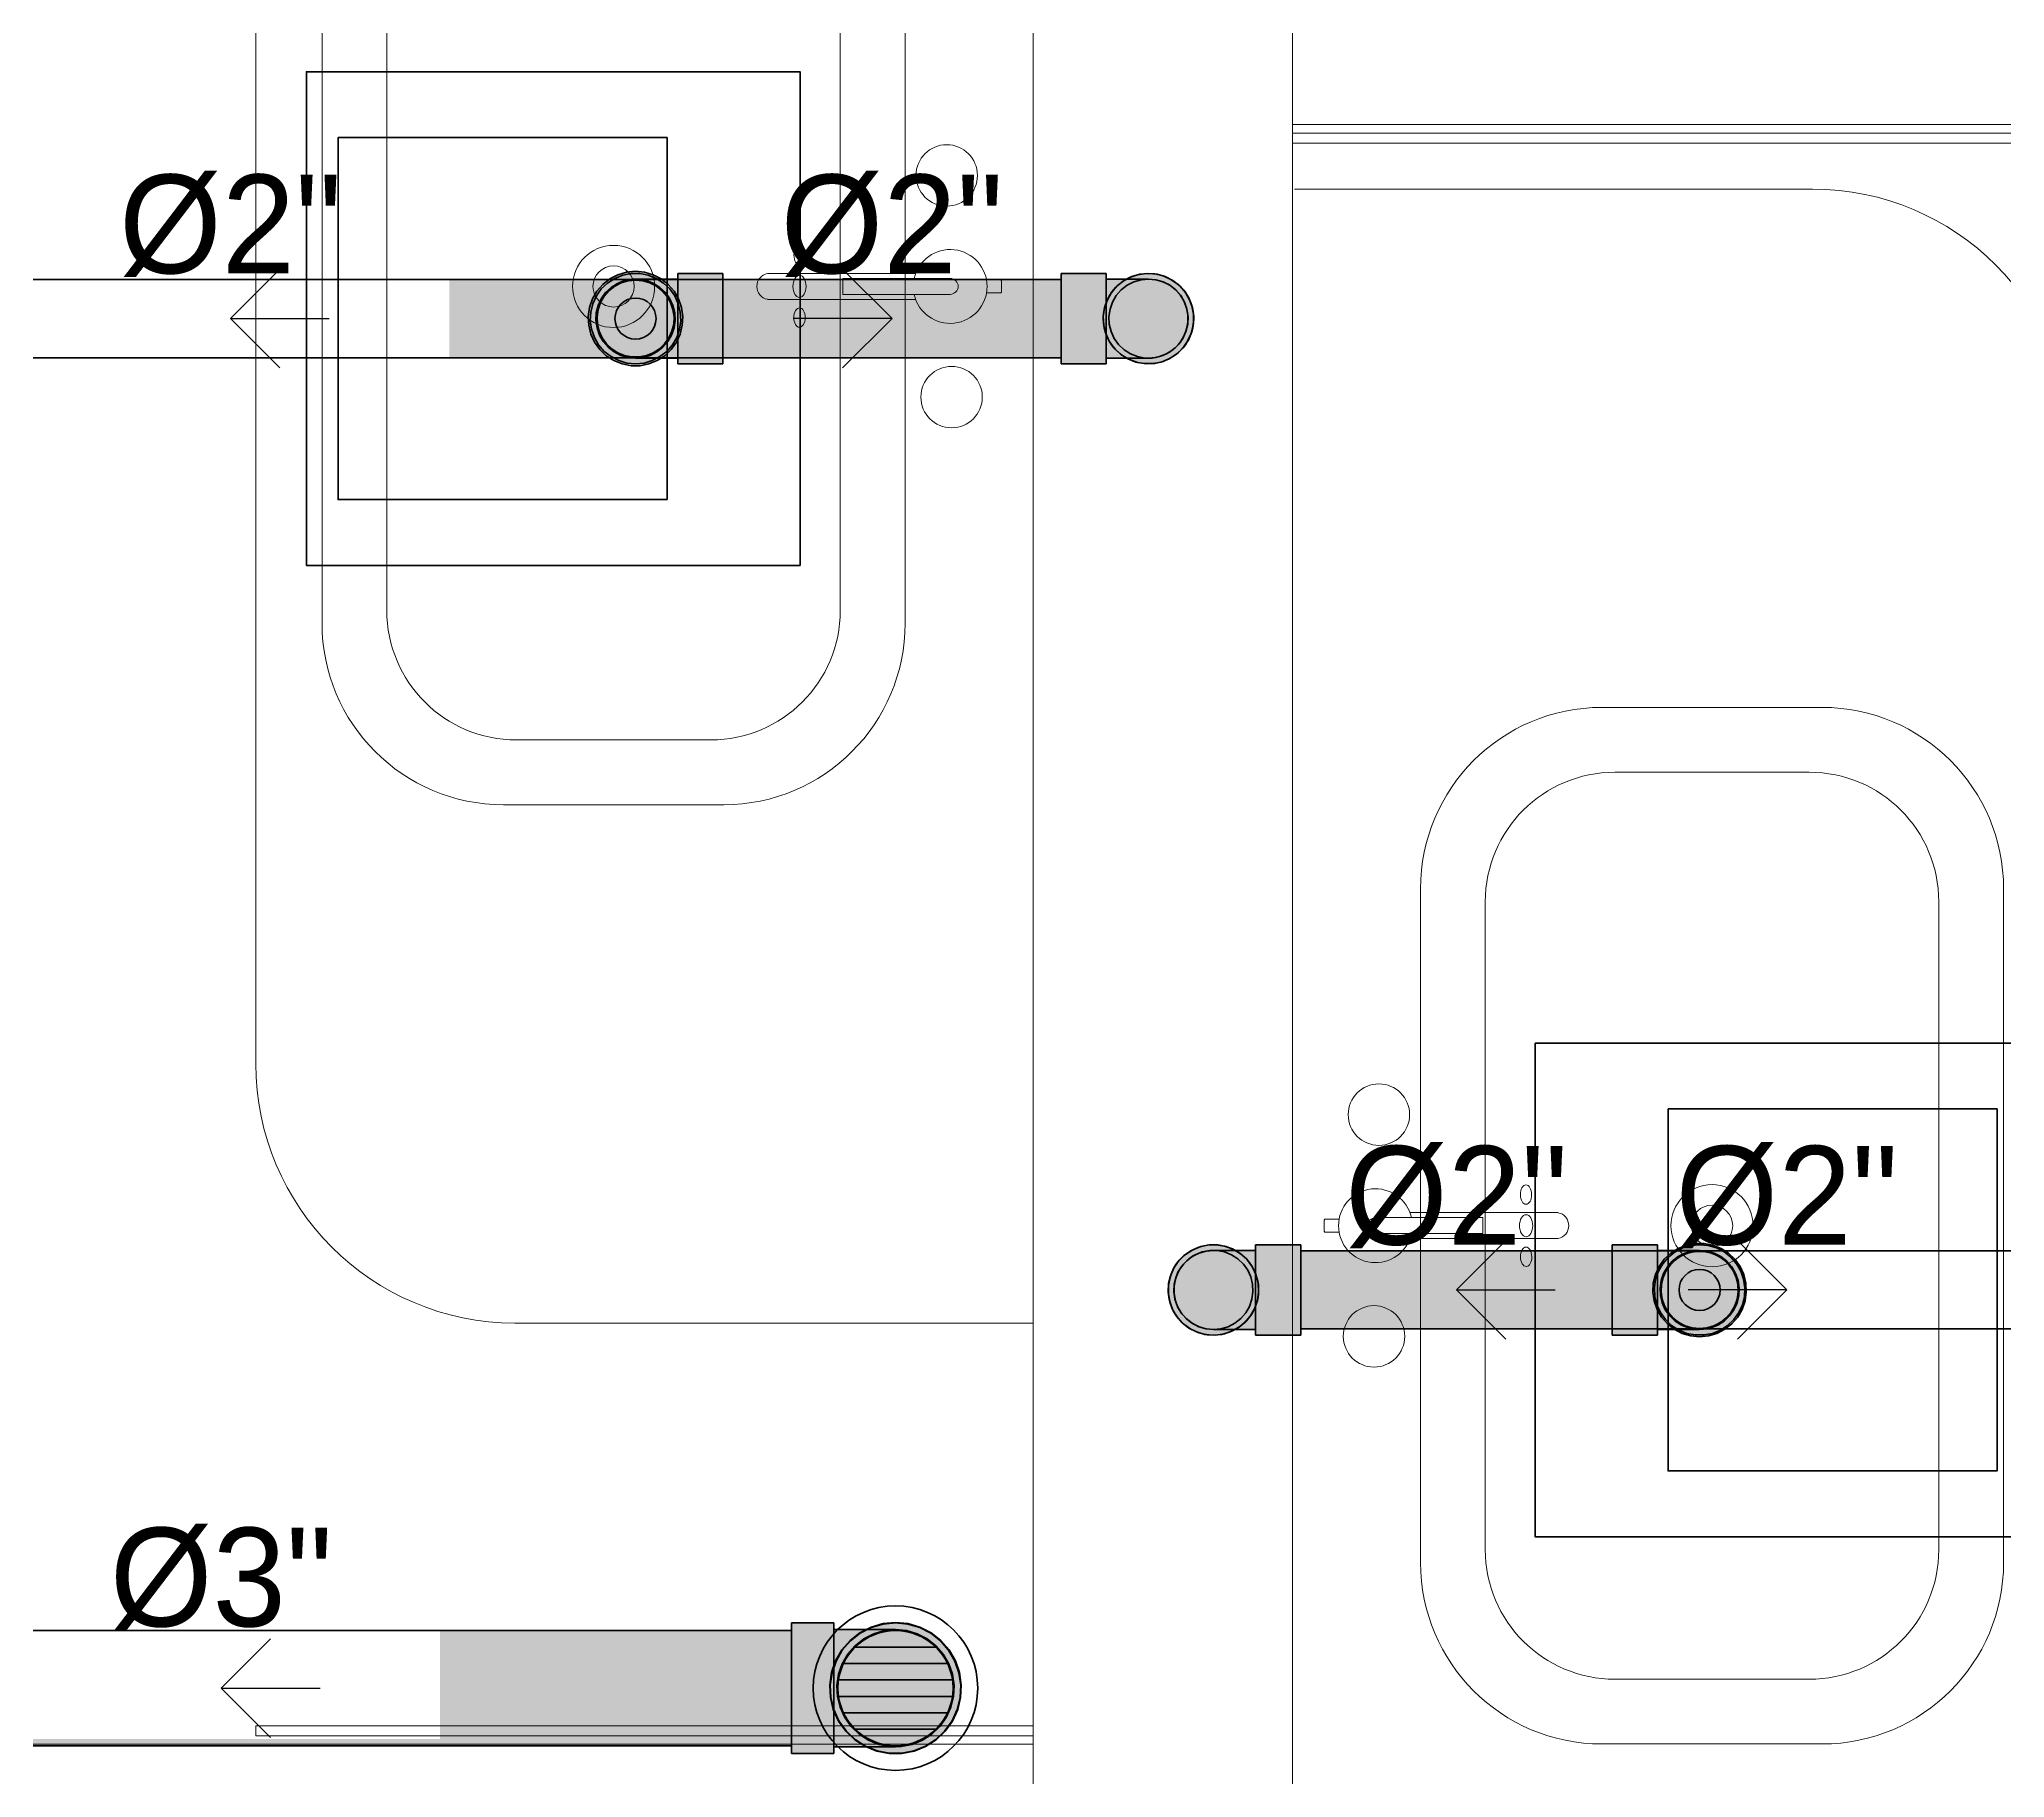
# Model space of a CAD drawing. Header units: metres. Extents: x -232 to 581, y 30 to 789.
# Drawn here: x 104.749 to 106.266, y 398.806 to 400.147 of the extents above; entities that cross this region are included whole.
import ezdxf

# ---------------------------------------------------------------- set-up
doc = ezdxf.new("R2010")
doc.units = ezdxf.units.M
for name, color, linetype, lineweight in [('A-WALL', 250, 'Continuous', 20), ('baños', 140, 'Continuous', 0), ('P-Fixt-Drn', 94, 'Continuous', 70), ('P-Fixt-Lav', 94, 'Continuous', 70)]:
    doc.layers.add(name, color=color, linetype=linetype, lineweight=lineweight)
doc.layers.add('G-Risr-Std-Nplt', color=7, linetype='Continuous', lineweight=18, plot=False)
doc.layers.add('M-SY-PIPE-STANDARD-Drenaje Sanitario', color=7, linetype='Continuous', true_color=0x726558)
doc.styles.add('DS-CAST-01', font='GOTHIC.TTF', dxfattribs={"height": 3})
doc.styles.get("Standard").update_dxf_attribs({"font": 'arial.ttf'})

# ---------------------------------------------------------------- blocks, each defined once
blk = doc.blocks.new('A$C160d384d')
at = {"layer": 'baños'}
for p, q in [((0.2143, 0.8), (0.3843, 0.8)), ((0.2243, 0.75), (0.3743, 0.75)), ((0.0743, 0.14), (0.0743, 0.66)), ((0.5243, 0.66), (0.5243, 0.14)), ((0.1243, 0.15), (0.1243, 0.65)), ((0.4743, 0.65), (0.4743, 0.15)), ((0.3743, 0.05), (0.2243, 0.05)), ((0.3843, 0), (0.2143, 0))]:
    blk.add_line(p, q, dxfattribs=at)
at = {"layer": 'baños', "linetype": 'Continuous'}
for p, q in [((0.0661, 0.4101, 0), (0.1804, 0.4101, 0)), ((0.0005, 0.405, 0), (0, 0.4043, 0)), ((0, 0.4043, 0), (0, 0.3957, 0)), ((0, 0.3957, 0), (0.0005, 0.395, 0)), ((0.0114, 0.405, 0), (0.0005, 0.405, 0)), ((0.0005, 0.395, 0), (0.0114, 0.395, 0)), ((0.0395, 0.4062, 0), (0.0395, 0.4062, 0)), ((0.0395, 0.4062, 0), (0.1223, 0.4062, 0.0004)), ((0.1223, 0.4062, 0.0004), (0.1223, 0.3939, 0.0004)), ((0.0395, 0.3939, 0), (0.0395, 0.3939, 0)), ((0.1804, 0.39, 0), (0.0661, 0.39, 0))]:
    blk.add_line(p, q, dxfattribs=at)
at = {"layer": 'baños', "linetype": 'Continuous', "extrusion": (1.31781e-06, -1, -8.43443e-26)}
for p, q in [((0.1223, 0.3939, 0.0004), (0.0395, 0.3939, 0)), ((0.0395, 0.3939, 0), (0.1223, 0.3939, 0.0004))]:
    blk.add_line(p, q, dxfattribs=at)
at = {"layer": 'baños', "linetype": 'Continuous'}
for centre, radius in [((0.0422, 0.4857), 0.0237), ((0.2993, 0.4), 0.0317), ((0.2993, 0.4), 0.0159), ((0.0384, 0.3146), 0.0237)]:
    blk.add_circle(centre, radius, dxfattribs=at)
at = {"layer": 'baños'}
for centre, radius, start, end in [((0.2143, 0.66), 0.14, 90, 180), ((0.3843, 0.66), 0.14, 0, 90), ((0.2243, 0.65), 0.1, 90, 180), ((0.3743, 0.65), 0.1, 0, 90), ((0.2143, 0.14), 0.14, 180, 270), ((0.2243, 0.15), 0.1, 180, 270), ((0.3743, 0.15), 0.1, 270, 360), ((0.3843, 0.14), 0.14, 270, 0)]:
    blk.add_arc(centre, radius, start, end, dxfattribs=at)
at = {"layer": 'baños', "linetype": 'Continuous'}
for centre, radius, start, end in [((0.0395, 0.4), 0.0285, 12.564, 347.4316), ((0.1786, 0.4001, 0), 0.0101, 359.5645, 79.3894), ((0.0398, 0.3997, 0), 0.00653, 92.8714, 177.1287), ((0.0398, 0.4004, 0), 0.00653, 182.8714, 267.1287), ((0.1786, 0.4, 0), 0.0101, 280.6108, 0.4357)]:
    blk.add_arc(centre, radius, start, end, dxfattribs=at)
at = {"layer": 'baños', "linetype": 'Continuous', "extrusion": (3.61622e-27, 8.43443e-26, -1)}
for centre, major_axis, ratio in [((0.1557, 0.424), (0.00005, -0.0075), 0.581577), ((0.1558, 0.4), (0, -0.0085), 0.599546), ((0.1558, 0.376), (0.00005, -0.0075), 0.581577)]:
    blk.add_ellipse(centre, major_axis=major_axis, ratio=ratio, dxfattribs=at)
at = {"layer": 'baños', "linetype": 'Continuous', "flags": 8}
for tag, p in [('TRADENAME', (0.1887, 0.4, 0)), ('MODELNUMBER', (0.1887, 0.4, 0)), ('MATERIAL', (0.1888, 0.4, 0)), ('PRODUCT', (0.1888, 0.4, 0))]:
    blk.add_attdef(tag, p, '', height=0.0000254, rotation=270.0001, dxfattribs=at)
at = {"layer": 'baños', "linetype": 'Continuous'}
for tag, p in [('MATERIAL', (0.299, 0.3999)), ('PRODUCT', (0.299, 0.3999)), ('TRADENAME', (0.2991, 0.3999)), ('MODELNUMBER', (0.2991, 0.3999))]:
    blk.add_attdef(tag, p, '', height=0.0000254, rotation=90.0001, dxfattribs=at)
blk = doc.blocks.new('20.03.2026 LN 09 PRIMER NIVEL ARQ')
at = {"layer": 'A-WALL', "color": 1}
for p, q in [((1.714, -42.8332), (1.714, -44.8332)), ((1.914, -42.8332), (1.914, -46.2032)), ((1.714, -44.8332), (1.714, -46.2032))]:
    blk.add_line(p, q, dxfattribs=at)
at = {"layer": 'baños', "color": 1}
for p, q in [((1.114, -43.2182, 0), (1.114, -44.4182, 0)), ((3.7135, -43.6931), (1.914, -43.6931)), ((2.3155, -43.7431), (1.9155, -43.7431)), ((1.314, -44.6182, 0), (1.714, -44.6182, 0)), ((0.484, -44.9432), (1.714, -44.9432))]:
    blk.add_line(p, q, dxfattribs=at)
for points in [[(1.914, -43.7077), (2.814, -43.7077), (2.814, -43.6999), (1.914, -43.6999)], [(1.714, -44.9291), (1.1139, -44.9291), (1.1139, -44.9368), (1.714, -44.9368)]]:
    blk.add_lwpolyline(points, close=True, dxfattribs=at)
for centre, start, end in [((2.3155, -43.9431), 0, 90), ((1.314, -44.4182, 0), 180, 270)]:
    blk.add_arc(centre, 0.2, start, end, dxfattribs=at)
at = {"color": 1}
ref = blk.add_blockref('A$C160d384d', (1.6894, -44.2182, 0), dxfattribs=dict(at, xscale=-1))
ref.add_attrib('MATERIAL', 'VITREOUS CHINA', (1.3904, -43.818, 0), dxfattribs={"layer": 'baños', "linetype": 'Continuous', "height": 0.0000254, "rotation": 269.9999})
ref.add_attrib('PRODUCT', 'BATHROOM SINK', (1.3903, -43.818, 0), dxfattribs={"layer": 'baños', "linetype": 'Continuous', "height": 0.0000254, "rotation": 269.9999})
ref.add_attrib('TRADENAME', 'VOX', (1.3903, -43.8182, 0), dxfattribs={"layer": 'baños', "linetype": 'Continuous', "height": 0.0000254, "rotation": 269.9999})
ref.add_attrib('MODELNUMBER', 'K-5373', (1.3903, -43.8182, 0), dxfattribs={"layer": 'baños', "linetype": 'Continuous', "height": 0.0000254, "rotation": 269.9999})
ref.add_attrib('MATERIAL', 'BRASS', (1.5006, -43.8182, 0), dxfattribs={"layer": 'baños', "linetype": 'Continuous', "height": 0.0000254, "rotation": 89.9999})
ref.add_attrib('PRODUCT', 'FAUCETS', (1.5006, -43.8183, 0), dxfattribs={"layer": 'baños', "linetype": 'Continuous', "height": 0.0000254, "rotation": 89.9999})
ref.add_attrib('TRADENAME', 'PURIST', (1.5007, -43.8183, 0), dxfattribs={"layer": 'baños', "linetype": 'Continuous', "height": 0.0000254, "rotation": 89.9999})
ref.add_attrib('MODELNUMBER', 'K-14404-4A', (1.5007, -43.8183, 0), dxfattribs={"layer": 'baños', "linetype": 'Continuous', "height": 0.0000254, "rotation": 89.9999})
ref = blk.add_blockref('A$C160d384d', (1.9386, -44.9431), dxfattribs=at)
ref.add_attrib('MATERIAL', 'VITREOUS CHINA', (2.2376, -44.5432), dxfattribs={"layer": 'baños', "linetype": 'Continuous', "height": 0.0000254, "rotation": 90.0001})
ref.add_attrib('PRODUCT', 'BATHROOM SINK', (2.2376, -44.5432), dxfattribs={"layer": 'baños', "linetype": 'Continuous', "height": 0.0000254, "rotation": 90.0001})
ref.add_attrib('TRADENAME', 'VOX', (2.2377, -44.5432), dxfattribs={"layer": 'baños', "linetype": 'Continuous', "height": 0.0000254, "rotation": 90.0001})
ref.add_attrib('MODELNUMBER', 'K-5373', (2.2377, -44.5432), dxfattribs={"layer": 'baños', "linetype": 'Continuous', "height": 0.0000254, "rotation": 90.0001})
ref.add_attrib('MATERIAL', 'BRASS', (2.1274, -44.543, 0), dxfattribs={"layer": 'baños', "linetype": 'Continuous', "height": 0.0000254, "rotation": 270.0001})
ref.add_attrib('PRODUCT', 'FAUCETS', (2.1273, -44.543, 0), dxfattribs={"layer": 'baños', "linetype": 'Continuous', "height": 0.0000254, "rotation": 270.0001})
ref.add_attrib('TRADENAME', 'PURIST', (2.1273, -44.543, 0), dxfattribs={"layer": 'baños', "linetype": 'Continuous', "height": 0.0000254, "rotation": 270.0001})
ref.add_attrib('MODELNUMBER', 'K-14404-4A', (2.1272, -44.543, 0), dxfattribs={"layer": 'baños', "linetype": 'Continuous', "height": 0.0000254, "rotation": 270.0001})
at = {"layer": 'baños', "color": 1, "linetype": 'Continuous'}
for tag, p in [('MODELNUMBER', (-12.0611, -62.0707)), ('MATERIAL', (-12.0611, -62.0709)), ('PRODUCT', (-12.0611, -62.0708)), ('TRADENAME', (-12.0611, -62.0708))]:
    blk.add_attdef(tag, p, '', height=0.0000254, rotation=359.9999, dxfattribs=at)
blk = doc.blocks.new('Aecb_Duct_Rnd_2Line_Open')
at = {"layer": 'G-Risr-Std-Nplt', "color": 0, "linetype": 'ByBlock', "lineweight": -2}
blk.add_circle((0, 0), 1, dxfattribs=at)
blk = doc.blocks.new('_Open90')
at = {"color": 0, "linetype": 'ByBlock', "lineweight": -2}
for p, q in [((-0.5, 0.5), (0, 0)), ((0, 0), (-1, 0)), ((0, 0), (-0.5, -0.5))]:
    blk.add_line(p, q, dxfattribs=at)
blk = doc.blocks.new('DR 20.03.26 LN09')
at = {"layer": 'M-SY-PIPE-STANDARD-Drenaje Sanitario', "linetype": 'Continuous', "lineweight": 50}
for points in [[(-14286.395, -2300.715), (-14286.395, -2299.527), (-14286.395, -2298.34), (-14304.989, -2298.34), (-14304.989, -2300.715)], [(-14300.727, -2299.188), (-14300.766, -2299.459), (-14300.753, -2299.732), (-14300.688, -2299.998), (-14300.575, -2300.246), (-14300.416, -2300.469), (-14300.218, -2300.657), (-14299.988, -2300.805), (-14299.735, -2300.907), (-14299.466, -2300.958), (-14299.193, -2300.958), (-14298.925, -2300.907), (-14298.671, -2300.805), (-14298.441, -2300.657), (-14298.243, -2300.469), (-14298.085, -2300.246), (-14297.971, -2299.998), (-14297.907, -2299.732), (-14297.894, -2299.459), (-14297.933, -2299.188), (-14298.022, -2298.93), (-14298.159, -2298.694), (-14298.338, -2298.487), (-14298.552, -2298.318), (-14298.795, -2298.193), (-14299.058, -2298.116), (-14299.33, -2298.09), (-14299.602, -2298.116), (-14299.864, -2298.193), (-14300.107, -2298.318), (-14300.322, -2298.487), (-14300.501, -2298.694), (-14300.637, -2298.93)], [(-14298.654, -2300.719), (-14298.664, -2300.731), (-14298.048, -2300.731), (-14298.048, -2300.902), (-14296.673, -2300.902), (-14296.673, -2298.152), (-14298.048, -2298.152), (-14298.048, -2298.324), (-14298.664, -2298.324), (-14298.656, -2298.333), (-14298.7, -2298.305), (-14298.942, -2298.208), (-14299.199, -2298.159), (-14299.46, -2298.159), (-14299.717, -2298.208), (-14299.96, -2298.305), (-14300.18, -2298.447), (-14300.369, -2298.627), (-14300.52, -2298.84), (-14300.629, -2299.078), (-14300.691, -2299.332), (-14300.703, -2299.593), (-14300.666, -2299.852), (-14300.58, -2300.099), (-14300.45, -2300.325), (-14300.278, -2300.523), (-14300.073, -2300.684), (-14299.841, -2300.804), (-14299.59, -2300.878), (-14299.33, -2300.902), (-14299.069, -2300.878), (-14298.819, -2300.804)], [(-14300.505, -2299.358), (-14300.516, -2299.584), (-14300.484, -2299.807), (-14300.41, -2300.021), (-14300.297, -2300.216), (-14300.149, -2300.387), (-14299.972, -2300.526), (-14299.771, -2300.63), (-14299.554, -2300.693), (-14299.33, -2300.715), (-14299.105, -2300.693), (-14298.888, -2300.63), (-14298.688, -2300.526), (-14298.51, -2300.387), (-14298.362, -2300.216), (-14298.249, -2300.021), (-14298.176, -2299.807), (-14298.143, -2299.584), (-14298.154, -2299.358), (-14298.207, -2299.139), (-14298.301, -2298.934), (-14298.432, -2298.75), (-14298.596, -2298.594), (-14298.785, -2298.472), (-14298.995, -2298.388), (-14299.217, -2298.345), (-14299.443, -2298.345), (-14299.664, -2298.388), (-14299.874, -2298.472), (-14300.064, -2298.594), (-14300.227, -2298.75), (-14300.358, -2298.934), (-14300.452, -2299.139)], [(-14296.673, -2299.527), (-14296.673, -2300.715), (-14286.395, -2300.715), (-14286.395, -2299.527), (-14286.395, -2298.34), (-14296.673, -2298.34)], [(-14286.395, -2298.152), (-14286.395, -2300.902), (-14285.02, -2300.902), (-14285.02, -2300.731), (-14284.404, -2300.731), (-14284.412, -2300.722), (-14284.368, -2300.75), (-14284.126, -2300.847), (-14283.869, -2300.896), (-14283.608, -2300.896), (-14283.351, -2300.847), (-14283.108, -2300.75), (-14282.888, -2300.608), (-14282.699, -2300.428), (-14282.548, -2300.215), (-14282.439, -2299.977), (-14282.377, -2299.723), (-14282.365, -2299.462), (-14282.402, -2299.203), (-14282.488, -2298.956), (-14282.618, -2298.73), (-14282.789, -2298.532), (-14282.995, -2298.371), (-14283.227, -2298.251), (-14283.478, -2298.177), (-14283.738, -2298.152), (-14283.999, -2298.177), (-14284.249, -2298.251), (-14284.414, -2298.336), (-14284.404, -2298.324), (-14285.02, -2298.324), (-14285.02, -2298.152)], [(-14286.395, -2298.152), (-14286.395, -2300.902), (-14285.02, -2300.902), (-14285.02, -2300.731), (-14284.404, -2300.731), (-14284.166, -2300.834), (-14283.914, -2300.891), (-14283.655, -2300.9), (-14283.399, -2300.86), (-14283.155, -2300.772), (-14282.931, -2300.641), (-14282.737, -2300.47), (-14282.578, -2300.265), (-14282.46, -2300.034), (-14282.388, -2299.785), (-14282.363, -2299.527), (-14282.388, -2299.269), (-14282.46, -2299.021), (-14282.578, -2298.79), (-14282.737, -2298.585), (-14282.931, -2298.414), (-14283.155, -2298.282), (-14283.399, -2298.195), (-14283.655, -2298.155), (-14283.914, -2298.164), (-14284.166, -2298.221), (-14284.404, -2298.324), (-14285.02, -2298.324), (-14285.02, -2298.152)], [(-14284.892, -2299.247), (-14284.924, -2299.471), (-14284.914, -2299.696), (-14284.86, -2299.916), (-14284.767, -2300.121), (-14284.636, -2300.305), (-14284.472, -2300.461), (-14284.282, -2300.583), (-14284.073, -2300.667), (-14283.851, -2300.709), (-14283.625, -2300.709), (-14283.404, -2300.667), (-14283.194, -2300.583), (-14283.004, -2300.461), (-14282.841, -2300.305), (-14282.71, -2300.121), (-14282.616, -2299.916), (-14282.563, -2299.696), (-14282.552, -2299.471), (-14282.584, -2299.247), (-14282.658, -2299.034), (-14282.771, -2298.839), (-14282.919, -2298.668), (-14283.096, -2298.528), (-14283.297, -2298.425), (-14283.514, -2298.361), (-14283.738, -2298.34), (-14283.963, -2298.361), (-14284.18, -2298.425), (-14284.38, -2298.528), (-14284.558, -2298.668), (-14284.706, -2298.839), (-14284.818, -2299.034)], [(-14283.115, -2328.792), (-14283.14, -2329.05), (-14283.115, -2329.308), (-14283.043, -2329.557), (-14282.925, -2329.787), (-14282.766, -2329.992), (-14282.572, -2330.163), (-14282.348, -2330.295), (-14282.104, -2330.382), (-14281.848, -2330.422), (-14281.589, -2330.414), (-14281.337, -2330.356), (-14281.099, -2330.253), (-14280.483, -2330.253), (-14280.483, -2330.425), (-14279.108, -2330.425), (-14279.108, -2327.675), (-14280.483, -2327.675), (-14280.483, -2327.847), (-14281.099, -2327.847), (-14281.337, -2327.743), (-14281.589, -2327.686), (-14281.848, -2327.677), (-14282.104, -2327.717), (-14282.348, -2327.805), (-14282.572, -2327.936), (-14282.766, -2328.108), (-14282.925, -2328.312), (-14283.043, -2328.543)], [(-14281.089, -2330.241), (-14281.099, -2330.253), (-14280.483, -2330.253), (-14280.483, -2330.425), (-14279.108, -2330.425), (-14279.108, -2327.675), (-14280.483, -2327.675), (-14280.483, -2327.847), (-14281.099, -2327.847), (-14281.091, -2327.855), (-14281.135, -2327.828), (-14281.377, -2327.73), (-14281.634, -2327.681), (-14281.895, -2327.681), (-14282.152, -2327.73), (-14282.395, -2327.828), (-14282.615, -2327.969), (-14282.804, -2328.149), (-14282.956, -2328.362), (-14283.064, -2328.6), (-14283.126, -2328.854), (-14283.138, -2329.115), (-14283.101, -2329.374), (-14283.016, -2329.621), (-14282.885, -2329.847), (-14282.714, -2330.045), (-14282.508, -2330.207), (-14282.276, -2330.326), (-14282.025, -2330.4), (-14281.765, -2330.425), (-14281.505, -2330.4), (-14281.254, -2330.326)], [(-14282.94, -2328.881), (-14282.951, -2329.106), (-14282.919, -2329.33), (-14282.845, -2329.543), (-14282.732, -2329.739), (-14282.584, -2329.909), (-14282.407, -2330.049), (-14282.206, -2330.152), (-14281.99, -2330.216), (-14281.765, -2330.237), (-14281.54, -2330.216), (-14281.323, -2330.152), (-14281.123, -2330.049), (-14280.945, -2329.909), (-14280.797, -2329.739), (-14280.685, -2329.543), (-14280.611, -2329.33), (-14280.579, -2329.106), (-14280.589, -2328.881), (-14280.643, -2328.661), (-14280.736, -2328.456), (-14280.867, -2328.272), (-14281.031, -2328.116), (-14281.221, -2327.994), (-14281.43, -2327.91), (-14281.652, -2327.868), (-14281.878, -2327.868), (-14282.099, -2327.91), (-14282.309, -2327.994), (-14282.499, -2328.116), (-14282.662, -2328.272), (-14282.793, -2328.456), (-14282.887, -2328.661)], [(-14279.108, -2329.05), (-14279.108, -2330.237), (-14269.644, -2330.237), (-14269.644, -2329.05), (-14269.644, -2327.862), (-14279.108, -2327.862)], [(-14279.108, -2329.05), (-14279.108, -2330.237), (-14270.985, -2330.237), (-14270.985, -2327.862), (-14279.108, -2327.862)], [(-14269.644, -2327.675), (-14269.644, -2330.425), (-14268.269, -2330.425), (-14268.269, -2330.253), (-14267.654, -2330.253), (-14267.661, -2330.244), (-14267.618, -2330.272), (-14267.375, -2330.369), (-14267.119, -2330.419), (-14266.857, -2330.419), (-14266.601, -2330.369), (-14266.358, -2330.272), (-14266.138, -2330.131), (-14265.949, -2329.95), (-14265.797, -2329.737), (-14265.689, -2329.5), (-14265.627, -2329.245), (-14265.615, -2328.984), (-14265.652, -2328.726), (-14265.737, -2328.479), (-14265.868, -2328.252), (-14266.039, -2328.055), (-14266.245, -2327.893), (-14266.477, -2327.773), (-14266.728, -2327.7), (-14266.988, -2327.675), (-14267.248, -2327.7), (-14267.499, -2327.773), (-14267.664, -2327.858), (-14267.654, -2327.847), (-14268.269, -2327.847), (-14268.269, -2327.675)], [(-14268.395, -2328.847), (-14268.408, -2329.117), (-14268.37, -2329.385), (-14268.281, -2329.64), (-14268.146, -2329.875), (-14267.969, -2330.079), (-14267.757, -2330.246), (-14267.516, -2330.37), (-14267.257, -2330.446), (-14266.988, -2330.472), (-14266.719, -2330.446), (-14266.46, -2330.37), (-14266.219, -2330.246), (-14266.007, -2330.079), (-14265.83, -2329.875), (-14265.695, -2329.64), (-14265.606, -2329.385), (-14265.568, -2329.117), (-14265.581, -2328.847), (-14265.644, -2328.585), (-14265.757, -2328.339), (-14265.913, -2328.119), (-14266.109, -2327.932), (-14266.336, -2327.786), (-14266.587, -2327.685), (-14266.853, -2327.634), (-14267.123, -2327.634), (-14267.389, -2327.685), (-14267.64, -2327.786), (-14267.867, -2327.932), (-14268.063, -2328.119), (-14268.219, -2328.339), (-14268.332, -2328.585)], [(-14268.142, -2328.77), (-14268.174, -2328.993), (-14268.163, -2329.219), (-14268.11, -2329.438), (-14268.016, -2329.644), (-14267.885, -2329.827), (-14267.722, -2329.983), (-14267.532, -2330.105), (-14267.323, -2330.189), (-14267.101, -2330.232), (-14266.875, -2330.232), (-14266.653, -2330.189), (-14266.444, -2330.105), (-14266.254, -2329.983), (-14266.091, -2329.827), (-14265.96, -2329.644), (-14265.866, -2329.438), (-14265.813, -2329.219), (-14265.802, -2328.993), (-14265.834, -2328.77), (-14265.908, -2328.556), (-14266.021, -2328.361), (-14266.169, -2328.19), (-14266.346, -2328.051), (-14266.547, -2327.947), (-14266.763, -2327.884), (-14266.988, -2327.862), (-14267.213, -2327.884), (-14267.429, -2327.947), (-14267.63, -2328.051), (-14267.807, -2328.19), (-14267.955, -2328.361), (-14268.068, -2328.556)], [(-14294.584, -2339.169), (-14294.584, -2343.137), (-14293.303, -2343.137), (-14293.303, -2342.934), (-14292.303, -2342.934), (-14292.307, -2342.929), (-14291.987, -2343.057), (-14291.617, -2343.128), (-14291.239, -2343.128), (-14290.869, -2343.057), (-14290.519, -2342.917), (-14290.201, -2342.713), (-14289.928, -2342.452), (-14289.709, -2342.145), (-14289.553, -2341.802), (-14289.464, -2341.435), (-14289.446, -2341.059), (-14289.499, -2340.685), (-14289.623, -2340.329), (-14289.812, -2340.002), (-14290.059, -2339.717), (-14290.355, -2339.484), (-14290.69, -2339.311), (-14291.052, -2339.204), (-14291.428, -2339.169), (-14291.804, -2339.204), (-14292.165, -2339.311), (-14292.318, -2339.39), (-14292.303, -2339.372), (-14293.303, -2339.372), (-14293.303, -2339.169)], [(-14293.372, -2340.681), (-14293.426, -2341.058), (-14293.408, -2341.438), (-14293.318, -2341.807), (-14293.16, -2342.153), (-14292.939, -2342.463), (-14292.664, -2342.725), (-14292.344, -2342.931), (-14291.991, -2343.072), (-14291.618, -2343.144), (-14291.238, -2343.144), (-14290.864, -2343.072), (-14290.512, -2342.931), (-14290.192, -2342.725), (-14289.916, -2342.463), (-14289.696, -2342.153), (-14289.538, -2341.807), (-14289.448, -2341.438), (-14289.43, -2341.058), (-14289.484, -2340.681), (-14289.609, -2340.322), (-14289.799, -2339.993), (-14290.048, -2339.705), (-14290.347, -2339.47), (-14290.685, -2339.296), (-14291.049, -2339.189), (-14291.428, -2339.153), (-14291.806, -2339.189), (-14292.171, -2339.296), (-14292.509, -2339.47), (-14292.808, -2339.705), (-14293.057, -2339.993), (-14293.247, -2340.322)], [(-14328.609, -2342.871), (-14328.609, -2342.903), (-14294.584, -2342.903), (-14294.584, -2341.153), (-14294.584, -2339.403), (-14305.268, -2339.403), (-14305.268, -2342.702), (-14318.57, -2342.702), (-14318.57, -2339.403), (-14328.604, -2339.403), (-14328.604, -2339.406), (-14328.604, -2339.457), (-14328.604, -2339.571), (-14328.605, -2339.744), (-14328.605, -2339.969), (-14328.605, -2340.238), (-14328.606, -2340.541), (-14328.606, -2340.866), (-14328.607, -2341.202), (-14328.607, -2341.537), (-14328.608, -2341.857), (-14328.608, -2342.151), (-14328.608, -2342.408), (-14328.609, -2342.618), (-14328.609, -2342.774)], [(-14293.16, -2340.904), (-14293.176, -2341.236), (-14293.129, -2341.566), (-14293.02, -2341.88), (-14292.853, -2342.168), (-14292.636, -2342.419), (-14292.374, -2342.625), (-14292.078, -2342.778), (-14291.759, -2342.871), (-14291.428, -2342.903), (-14291.097, -2342.871), (-14290.778, -2342.778), (-14290.482, -2342.625), (-14290.22, -2342.419), (-14290.002, -2342.168), (-14289.836, -2341.88), (-14289.727, -2341.566), (-14289.68, -2341.236), (-14289.696, -2340.904), (-14289.774, -2340.581), (-14289.912, -2340.278), (-14290.105, -2340.007), (-14290.346, -2339.777), (-14290.626, -2339.597), (-14290.935, -2339.474), (-14291.262, -2339.411), (-14291.594, -2339.411), (-14291.921, -2339.474), (-14292.23, -2339.597), (-14292.51, -2339.777), (-14292.751, -2340.007), (-14292.944, -2340.278), (-14293.082, -2340.581)]]:
    blk.add_hatch(color=251, dxfattribs=at).paths.add_polyline_path(points, flags=0)
at = {"layer": 'M-SY-PIPE-STANDARD-Drenaje Sanitario', "color": 251, "linetype": 'Continuous', "lineweight": 50}
for points in [[(-14286.395, -2298.34), (-14336.884, -2298.34)], [(-14299.33, -2298.09), (-14299.058, -2298.116), (-14298.795, -2298.193), (-14298.552, -2298.318), (-14298.338, -2298.487), (-14298.159, -2298.694), (-14298.022, -2298.93), (-14297.933, -2299.188), (-14297.894, -2299.459), (-14297.907, -2299.732), (-14297.971, -2299.998), (-14298.085, -2300.246), (-14298.243, -2300.469), (-14298.441, -2300.657), (-14298.671, -2300.805), (-14298.925, -2300.907), (-14299.193, -2300.958), (-14299.466, -2300.958), (-14299.735, -2300.907), (-14299.988, -2300.805), (-14300.218, -2300.657), (-14300.416, -2300.469), (-14300.575, -2300.246), (-14300.688, -2299.998), (-14300.753, -2299.732), (-14300.766, -2299.459), (-14300.727, -2299.188), (-14300.637, -2298.93), (-14300.501, -2298.694), (-14300.322, -2298.487), (-14300.107, -2298.318), (-14299.864, -2298.193), (-14299.602, -2298.116), (-14299.33, -2298.09)], [(-14299.33, -2298.09), (-14299.602, -2298.116), (-14299.864, -2298.193), (-14300.107, -2298.318), (-14300.322, -2298.487), (-14300.501, -2298.694), (-14300.637, -2298.93), (-14300.727, -2299.188), (-14300.766, -2299.459), (-14300.753, -2299.732), (-14300.688, -2299.998), (-14300.575, -2300.246), (-14300.416, -2300.469), (-14300.218, -2300.657), (-14299.988, -2300.805), (-14299.735, -2300.907), (-14299.466, -2300.958), (-14299.193, -2300.958), (-14298.925, -2300.907), (-14298.671, -2300.805), (-14298.441, -2300.657), (-14298.243, -2300.469), (-14298.085, -2300.246), (-14297.971, -2299.998), (-14297.907, -2299.732), (-14297.894, -2299.459), (-14297.933, -2299.188), (-14298.022, -2298.93), (-14298.159, -2298.694), (-14298.338, -2298.487), (-14298.552, -2298.318), (-14298.795, -2298.193), (-14299.058, -2298.116), (-14299.33, -2298.09)], [(-14299.33, -2300.902), (-14299.069, -2300.878), (-14298.819, -2300.804), (-14298.586, -2300.684), (-14298.381, -2300.523), (-14298.21, -2300.325), (-14298.079, -2300.099), (-14297.993, -2299.852), (-14297.956, -2299.593), (-14297.969, -2299.332), (-14298.03, -2299.078), (-14298.139, -2298.84), (-14298.29, -2298.627), (-14298.48, -2298.447), (-14298.7, -2298.305), (-14298.942, -2298.208), (-14299.199, -2298.159), (-14299.46, -2298.159), (-14299.717, -2298.208), (-14299.96, -2298.305), (-14300.18, -2298.447), (-14300.369, -2298.627), (-14300.52, -2298.84), (-14300.629, -2299.078), (-14300.691, -2299.332), (-14300.703, -2299.593), (-14300.666, -2299.852), (-14300.58, -2300.099), (-14300.45, -2300.325), (-14300.278, -2300.523), (-14300.073, -2300.684), (-14299.841, -2300.804), (-14299.59, -2300.878), (-14299.33, -2300.902)], [(-14299.33, -2300.731), (-14299.102, -2300.709), (-14298.882, -2300.644), (-14298.679, -2300.54), (-14298.499, -2300.398), (-14298.35, -2300.225), (-14298.235, -2300.027), (-14298.16, -2299.811), (-14298.128, -2299.585), (-14298.139, -2299.356), (-14298.193, -2299.134), (-14298.288, -2298.926), (-14298.42, -2298.739), (-14298.586, -2298.582), (-14298.778, -2298.458), (-14298.991, -2298.373), (-14299.215, -2298.33), (-14299.444, -2298.33), (-14299.669, -2298.373), (-14299.881, -2298.458), (-14300.073, -2298.582), (-14300.239, -2298.739), (-14300.372, -2298.926), (-14300.467, -2299.134), (-14300.521, -2299.356), (-14300.531, -2299.585), (-14300.499, -2299.811), (-14300.424, -2300.027), (-14300.31, -2300.225), (-14300.16, -2300.398), (-14299.98, -2300.54), (-14299.777, -2300.644), (-14299.557, -2300.709), (-14299.33, -2300.731)], [(-14299.33, -2298.355), (-14299.551, -2298.377), (-14299.765, -2298.439), (-14299.963, -2298.542), (-14300.138, -2298.679), (-14300.284, -2298.848), (-14300.396, -2299.041), (-14300.469, -2299.251), (-14300.5, -2299.472), (-14300.49, -2299.694), (-14300.437, -2299.911), (-14300.345, -2300.113), (-14300.215, -2300.295), (-14300.054, -2300.449), (-14299.867, -2300.569), (-14299.66, -2300.652), (-14299.441, -2300.694), (-14299.218, -2300.694), (-14298.999, -2300.652), (-14298.793, -2300.569), (-14298.605, -2300.449), (-14298.444, -2300.295), (-14298.315, -2300.113), (-14298.222, -2299.911), (-14298.17, -2299.694), (-14298.159, -2299.472), (-14298.191, -2299.251), (-14298.264, -2299.041), (-14298.375, -2298.848), (-14298.521, -2298.679), (-14298.696, -2298.542), (-14298.894, -2298.439), (-14299.108, -2298.377), (-14299.33, -2298.355)], [(-14299.33, -2298.355), (-14299.551, -2298.377), (-14299.765, -2298.439), (-14299.963, -2298.542), (-14300.138, -2298.679), (-14300.284, -2298.848), (-14300.396, -2299.041), (-14300.469, -2299.251), (-14300.5, -2299.472), (-14300.49, -2299.694), (-14300.437, -2299.911), (-14300.345, -2300.113), (-14300.215, -2300.295), (-14300.054, -2300.449), (-14299.867, -2300.569), (-14299.66, -2300.652), (-14299.441, -2300.694), (-14299.218, -2300.694), (-14298.999, -2300.652), (-14298.793, -2300.569), (-14298.605, -2300.449), (-14298.444, -2300.295), (-14298.315, -2300.113), (-14298.222, -2299.911), (-14298.17, -2299.694), (-14298.159, -2299.472), (-14298.191, -2299.251), (-14298.264, -2299.041), (-14298.375, -2298.848), (-14298.521, -2298.679), (-14298.696, -2298.542), (-14298.894, -2298.439), (-14299.108, -2298.377), (-14299.33, -2298.355)], [(-14298.048, -2298.324), (-14299.33, -2298.324)], [(-14298.048, -2298.152), (-14298.048, -2299.028)], [(-14298.048, -2298.152), (-14296.673, -2298.152)], [(-14298.048, -2300.731), (-14298.048, -2298.324)], [(-14296.673, -2300.902), (-14296.673, -2298.152)], [(-14286.395, -2298.34), (-14296.673, -2298.34)], [(-14296.673, -2298.34), (-14296.673, -2300.715)], [(-14286.395, -2298.152), (-14286.395, -2300.902)], [(-14285.02, -2298.152), (-14286.395, -2298.152)], [(-14286.395, -2298.152), (-14286.395, -2300.902)], [(-14286.395, -2298.152), (-14285.02, -2298.152)], [(-14286.395, -2300.715), (-14286.395, -2298.34)], [(-14286.395, -2300.715), (-14286.395, -2298.34)], [(-14283.738, -2298.152), (-14283.999, -2298.177), (-14284.249, -2298.251), (-14284.482, -2298.371), (-14284.687, -2298.532), (-14284.858, -2298.73), (-14284.989, -2298.956), (-14285.075, -2299.203), (-14285.112, -2299.462), (-14285.099, -2299.723), (-14285.038, -2299.977), (-14284.929, -2300.215), (-14284.777, -2300.428), (-14284.588, -2300.608), (-14284.368, -2300.75), (-14284.126, -2300.847), (-14283.869, -2300.896), (-14283.608, -2300.896), (-14283.351, -2300.847), (-14283.108, -2300.75), (-14282.888, -2300.608), (-14282.699, -2300.428), (-14282.548, -2300.215), (-14282.439, -2299.977), (-14282.377, -2299.723), (-14282.365, -2299.462), (-14282.402, -2299.203), (-14282.488, -2298.956), (-14282.618, -2298.73), (-14282.789, -2298.532), (-14282.995, -2298.371), (-14283.227, -2298.251), (-14283.478, -2298.177), (-14283.738, -2298.152)], [(-14285.02, -2299.028), (-14285.02, -2298.152)], [(-14285.02, -2300.902), (-14285.02, -2298.152)], [(-14285.02, -2300.026), (-14284.902, -2300.26), (-14284.741, -2300.468), (-14284.544, -2300.641), (-14284.318, -2300.774), (-14284.071, -2300.862), (-14283.811, -2300.9), (-14283.549, -2300.889), (-14283.294, -2300.829), (-14283.055, -2300.721), (-14282.841, -2300.569), (-14282.659, -2300.38), (-14282.517, -2300.159), (-14282.419, -2299.916), (-14282.37, -2299.659), (-14282.37, -2299.396), (-14282.419, -2299.139), (-14282.517, -2298.895), (-14282.659, -2298.675), (-14282.841, -2298.486), (-14283.055, -2298.334), (-14283.294, -2298.226), (-14283.549, -2298.165), (-14283.811, -2298.154), (-14284.071, -2298.193), (-14284.318, -2298.281), (-14284.544, -2298.413), (-14284.741, -2298.587), (-14284.902, -2298.794), (-14285.02, -2299.028)], [(-14285.02, -2298.324), (-14285.02, -2300.731)], [(-14283.738, -2298.324), (-14285.02, -2298.324)], [(-14285.02, -2298.324), (-14285.02, -2300.731)], [(-14283.738, -2298.324), (-14285.02, -2298.324)], [(-14283.738, -2298.324), (-14283.966, -2298.346), (-14284.185, -2298.41), (-14284.389, -2298.515), (-14284.569, -2298.657), (-14284.718, -2298.829), (-14284.833, -2299.028), (-14284.908, -2299.244), (-14284.94, -2299.47), (-14284.929, -2299.699), (-14284.875, -2299.921), (-14284.78, -2300.129), (-14284.648, -2300.315), (-14284.482, -2300.473), (-14284.29, -2300.597), (-14284.077, -2300.682), (-14283.853, -2300.725), (-14283.624, -2300.725), (-14283.399, -2300.682), (-14283.187, -2300.597), (-14282.995, -2300.473), (-14282.829, -2300.315), (-14282.696, -2300.129), (-14282.601, -2299.921), (-14282.547, -2299.699), (-14282.536, -2299.47), (-14282.569, -2299.244), (-14282.644, -2299.028), (-14282.758, -2298.829), (-14282.908, -2298.657), (-14283.088, -2298.515), (-14283.291, -2298.41), (-14283.511, -2298.346), (-14283.738, -2298.324)], [(-14283.738, -2298.324), (-14283.517, -2298.345), (-14283.304, -2298.405), (-14283.105, -2298.504), (-14282.928, -2298.638), (-14282.778, -2298.802), (-14282.661, -2298.991), (-14282.581, -2299.198), (-14282.54, -2299.416), (-14282.54, -2299.638), (-14282.581, -2299.857), (-14282.661, -2300.064), (-14282.778, -2300.252), (-14282.928, -2300.417), (-14283.105, -2300.55), (-14283.304, -2300.649), (-14283.517, -2300.71), (-14283.738, -2300.731)], [(-14298.048, -2300.026), (-14298.048, -2300.902)], [(-14285.02, -2300.902), (-14285.02, -2300.026)], [(-14336.884, -2300.715), (-14286.395, -2300.715)], [(-14299.33, -2300.731), (-14298.048, -2300.731)], [(-14298.048, -2300.902), (-14296.673, -2300.902)], [(-14296.673, -2300.715), (-14286.395, -2300.715)], [(-14285.02, -2300.902), (-14286.395, -2300.902)], [(-14286.395, -2300.902), (-14285.02, -2300.902)], [(-14285.02, -2300.731), (-14283.738, -2300.731)], [(-14285.02, -2300.731), (-14283.738, -2300.731)], [(-14281.765, -2330.425), (-14281.505, -2330.4), (-14281.254, -2330.326), (-14281.021, -2330.207), (-14280.816, -2330.045), (-14280.645, -2329.847), (-14280.514, -2329.621), (-14280.429, -2329.374), (-14280.391, -2329.115), (-14280.404, -2328.854), (-14280.465, -2328.6), (-14280.574, -2328.362), (-14280.726, -2328.149), (-14280.915, -2327.969), (-14281.135, -2327.828), (-14281.377, -2327.73), (-14281.634, -2327.681), (-14281.895, -2327.681), (-14282.152, -2327.73), (-14282.395, -2327.828), (-14282.615, -2327.969), (-14282.804, -2328.149), (-14282.956, -2328.362), (-14283.064, -2328.6), (-14283.126, -2328.854), (-14283.138, -2329.115), (-14283.101, -2329.374), (-14283.016, -2329.621), (-14282.885, -2329.847), (-14282.714, -2330.045), (-14282.508, -2330.207), (-14282.276, -2330.326), (-14282.025, -2330.4), (-14281.765, -2330.425)], [(-14280.483, -2328.551), (-14280.602, -2328.317), (-14280.762, -2328.109), (-14280.959, -2327.936), (-14281.185, -2327.803), (-14281.432, -2327.716), (-14281.692, -2327.677), (-14281.954, -2327.688), (-14282.209, -2327.749), (-14282.448, -2327.857), (-14282.662, -2328.008), (-14282.844, -2328.197), (-14282.986, -2328.418), (-14283.084, -2328.661), (-14283.133, -2328.919), (-14283.133, -2329.181), (-14283.084, -2329.438), (-14282.986, -2329.682), (-14282.844, -2329.902), (-14282.662, -2330.092), (-14282.448, -2330.243), (-14282.209, -2330.351), (-14281.954, -2330.412), (-14281.692, -2330.423), (-14281.432, -2330.384), (-14281.185, -2330.297), (-14280.959, -2330.164), (-14280.762, -2329.99), (-14280.602, -2329.783), (-14280.483, -2329.549)], [(-14281.765, -2330.253), (-14281.537, -2330.231), (-14281.318, -2330.167), (-14281.114, -2330.062), (-14280.934, -2329.921), (-14280.785, -2329.748), (-14280.67, -2329.55), (-14280.596, -2329.333), (-14280.563, -2329.107), (-14280.574, -2328.879), (-14280.628, -2328.656), (-14280.723, -2328.448), (-14280.855, -2328.262), (-14281.021, -2328.104), (-14281.213, -2327.98), (-14281.426, -2327.895), (-14281.65, -2327.852), (-14281.879, -2327.852), (-14282.104, -2327.895), (-14282.316, -2327.98), (-14282.509, -2328.104), (-14282.674, -2328.262), (-14282.807, -2328.448), (-14282.902, -2328.656), (-14282.956, -2328.879), (-14282.967, -2329.107), (-14282.934, -2329.333), (-14282.859, -2329.55), (-14282.745, -2329.748), (-14282.595, -2329.921), (-14282.415, -2330.062), (-14282.212, -2330.167), (-14281.992, -2330.231), (-14281.765, -2330.253)], [(-14281.765, -2330.253), (-14281.986, -2330.232), (-14282.199, -2330.172), (-14282.398, -2330.073), (-14282.575, -2329.939), (-14282.725, -2329.775), (-14282.842, -2329.586), (-14282.922, -2329.379), (-14282.963, -2329.161), (-14282.963, -2328.939), (-14282.922, -2328.721), (-14282.842, -2328.514), (-14282.725, -2328.325), (-14282.575, -2328.161), (-14282.398, -2328.027), (-14282.199, -2327.928), (-14281.986, -2327.867), (-14281.765, -2327.847)], [(-14280.483, -2327.847), (-14281.765, -2327.847)], [(-14280.483, -2327.847), (-14281.765, -2327.847)], [(-14280.483, -2327.675), (-14280.483, -2328.551)], [(-14280.483, -2327.675), (-14279.108, -2327.675)], [(-14280.483, -2327.675), (-14280.483, -2330.425)], [(-14279.108, -2327.675), (-14280.483, -2327.675)], [(-14280.483, -2330.253), (-14280.483, -2327.847)], [(-14280.483, -2330.253), (-14280.483, -2327.847)], [(-14279.108, -2330.425), (-14279.108, -2327.675)], [(-14279.108, -2330.425), (-14279.108, -2327.675)], [(-14269.644, -2327.862), (-14279.108, -2327.862)], [(-14279.108, -2327.862), (-14279.108, -2330.237)], [(-14249.56, -2327.862), (-14279.108, -2327.862)], [(-14279.108, -2327.862), (-14279.108, -2330.237)], [(-14269.644, -2327.675), (-14269.644, -2330.425)], [(-14268.269, -2327.675), (-14269.644, -2327.675)], [(-14269.644, -2330.237), (-14269.644, -2327.862)], [(-14266.988, -2330.472), (-14267.257, -2330.446), (-14267.516, -2330.37), (-14267.757, -2330.246), (-14267.969, -2330.079), (-14268.146, -2329.875), (-14268.281, -2329.64), (-14268.37, -2329.385), (-14268.408, -2329.117), (-14268.395, -2328.847), (-14268.332, -2328.585), (-14268.219, -2328.339), (-14268.063, -2328.119), (-14267.867, -2327.932), (-14267.64, -2327.786), (-14267.389, -2327.685), (-14267.123, -2327.634), (-14266.853, -2327.634), (-14266.587, -2327.685), (-14266.336, -2327.786), (-14266.109, -2327.932), (-14265.913, -2328.119), (-14265.757, -2328.339), (-14265.644, -2328.585), (-14265.581, -2328.847), (-14265.568, -2329.117), (-14265.606, -2329.385), (-14265.695, -2329.64), (-14265.83, -2329.875), (-14266.007, -2330.079), (-14266.219, -2330.246), (-14266.46, -2330.37), (-14266.719, -2330.446), (-14266.988, -2330.472)], [(-14266.988, -2330.472), (-14266.719, -2330.446), (-14266.46, -2330.37), (-14266.219, -2330.246), (-14266.007, -2330.079), (-14265.83, -2329.875), (-14265.695, -2329.64), (-14265.606, -2329.385), (-14265.568, -2329.117), (-14265.581, -2328.847), (-14265.644, -2328.585), (-14265.757, -2328.339), (-14265.913, -2328.119), (-14266.109, -2327.932), (-14266.336, -2327.786), (-14266.587, -2327.685), (-14266.853, -2327.634), (-14267.123, -2327.634), (-14267.389, -2327.685), (-14267.64, -2327.786), (-14267.867, -2327.932), (-14268.063, -2328.119), (-14268.219, -2328.339), (-14268.332, -2328.585), (-14268.395, -2328.847), (-14268.408, -2329.117), (-14268.37, -2329.385), (-14268.281, -2329.64), (-14268.146, -2329.875), (-14267.969, -2330.079), (-14267.757, -2330.246), (-14267.516, -2330.37), (-14267.257, -2330.446), (-14266.988, -2330.472)], [(-14266.988, -2327.675), (-14267.248, -2327.7), (-14267.499, -2327.773), (-14267.731, -2327.893), (-14267.937, -2328.055), (-14268.108, -2328.252), (-14268.239, -2328.479), (-14268.324, -2328.726), (-14268.361, -2328.984), (-14268.349, -2329.245), (-14268.287, -2329.5), (-14268.179, -2329.737), (-14268.027, -2329.95), (-14267.838, -2330.131), (-14267.618, -2330.272), (-14267.375, -2330.369), (-14267.119, -2330.419), (-14266.857, -2330.419), (-14266.601, -2330.369), (-14266.358, -2330.272), (-14266.138, -2330.131), (-14265.949, -2329.95), (-14265.797, -2329.737), (-14265.689, -2329.5), (-14265.627, -2329.245), (-14265.615, -2328.984), (-14265.652, -2328.726), (-14265.737, -2328.479), (-14265.868, -2328.252), (-14266.039, -2328.055), (-14266.245, -2327.893), (-14266.477, -2327.773), (-14266.728, -2327.7), (-14266.988, -2327.675)], [(-14268.269, -2328.551), (-14268.269, -2327.675)], [(-14268.269, -2327.847), (-14268.269, -2330.253)], [(-14266.988, -2327.847), (-14268.269, -2327.847)], [(-14266.988, -2327.847), (-14267.216, -2327.868), (-14267.435, -2327.933), (-14267.638, -2328.038), (-14267.818, -2328.179), (-14267.968, -2328.352), (-14268.082, -2328.55), (-14268.157, -2328.766), (-14268.19, -2328.993), (-14268.179, -2329.221), (-14268.125, -2329.443), (-14268.03, -2329.651), (-14267.897, -2329.838), (-14267.732, -2329.996), (-14267.539, -2330.119), (-14267.327, -2330.204), (-14267.102, -2330.247), (-14266.874, -2330.247), (-14266.649, -2330.204), (-14266.437, -2330.119), (-14266.244, -2329.996), (-14266.079, -2329.838), (-14265.946, -2329.651), (-14265.851, -2329.443), (-14265.797, -2329.221), (-14265.786, -2328.993), (-14265.819, -2328.766), (-14265.894, -2328.55), (-14266.008, -2328.352), (-14266.158, -2328.179), (-14266.338, -2328.038), (-14266.541, -2327.933), (-14266.76, -2327.868), (-14266.988, -2327.847)], [(-14266.988, -2330.222), (-14266.766, -2330.201), (-14266.552, -2330.138), (-14266.354, -2330.036), (-14266.179, -2329.898), (-14266.033, -2329.73), (-14265.922, -2329.537), (-14265.849, -2329.326), (-14265.817, -2329.106), (-14265.828, -2328.883), (-14265.881, -2328.667), (-14265.973, -2328.464), (-14266.102, -2328.282), (-14266.264, -2328.129), (-14266.451, -2328.008), (-14266.658, -2327.925), (-14266.877, -2327.883), (-14267.099, -2327.883), (-14267.318, -2327.925), (-14267.525, -2328.008), (-14267.712, -2328.129), (-14267.874, -2328.282), (-14268.003, -2328.464), (-14268.095, -2328.667), (-14268.148, -2328.883), (-14268.159, -2329.106), (-14268.127, -2329.326), (-14268.054, -2329.537), (-14267.943, -2329.73), (-14267.797, -2329.898), (-14267.622, -2330.036), (-14267.424, -2330.138), (-14267.21, -2330.201), (-14266.988, -2330.222)], [(-14266.988, -2330.222), (-14266.766, -2330.201), (-14266.552, -2330.138), (-14266.354, -2330.036), (-14266.179, -2329.898), (-14266.033, -2329.73), (-14265.922, -2329.537), (-14265.849, -2329.326), (-14265.817, -2329.106), (-14265.828, -2328.883), (-14265.881, -2328.667), (-14265.973, -2328.464), (-14266.102, -2328.282), (-14266.264, -2328.129), (-14266.451, -2328.008), (-14266.658, -2327.925), (-14266.877, -2327.883), (-14267.099, -2327.883), (-14267.318, -2327.925), (-14267.525, -2328.008), (-14267.712, -2328.129), (-14267.874, -2328.282), (-14268.003, -2328.464), (-14268.095, -2328.667), (-14268.148, -2328.883), (-14268.159, -2329.106), (-14268.127, -2329.326), (-14268.054, -2329.537), (-14267.943, -2329.73), (-14267.797, -2329.898), (-14267.622, -2330.036), (-14267.424, -2330.138), (-14267.21, -2330.201), (-14266.988, -2330.222)], [(-14280.483, -2329.549), (-14280.483, -2330.425)], [(-14268.269, -2330.425), (-14268.269, -2329.549)], [(-14281.765, -2330.253), (-14280.483, -2330.253)], [(-14281.765, -2330.253), (-14280.483, -2330.253)], [(-14279.108, -2330.237), (-14269.644, -2330.237)], [(-14279.108, -2330.237), (-14249.56, -2330.237)], [(-14268.269, -2330.253), (-14266.988, -2330.253)], [(-14280.483, -2330.425), (-14279.108, -2330.425)], [(-14279.108, -2330.425), (-14280.483, -2330.425)], [(-14268.269, -2330.425), (-14269.644, -2330.425)], [(-14294.584, -2339.169), (-14294.584, -2343.137)], [(-14293.303, -2339.169), (-14294.584, -2339.169)], [(-14291.428, -2339.153), (-14291.049, -2339.189), (-14290.685, -2339.296), (-14290.347, -2339.47), (-14290.048, -2339.705), (-14289.799, -2339.993), (-14289.609, -2340.322), (-14289.484, -2340.681), (-14289.43, -2341.058), (-14289.448, -2341.438), (-14289.538, -2341.807), (-14289.696, -2342.153), (-14289.916, -2342.463), (-14290.192, -2342.725), (-14290.512, -2342.931), (-14290.864, -2343.072), (-14291.238, -2343.144), (-14291.618, -2343.144), (-14291.991, -2343.072), (-14292.344, -2342.931), (-14292.664, -2342.725), (-14292.939, -2342.463), (-14293.16, -2342.153), (-14293.318, -2341.807), (-14293.408, -2341.438), (-14293.426, -2341.058), (-14293.372, -2340.681), (-14293.247, -2340.322), (-14293.057, -2339.993), (-14292.808, -2339.705), (-14292.509, -2339.47), (-14292.171, -2339.296), (-14291.806, -2339.189), (-14291.428, -2339.153)], [(-14291.428, -2339.169), (-14291.804, -2339.204), (-14292.165, -2339.311), (-14292.501, -2339.484), (-14292.797, -2339.717), (-14293.044, -2340.002), (-14293.233, -2340.329), (-14293.356, -2340.685), (-14293.41, -2341.059), (-14293.392, -2341.435), (-14293.303, -2341.802), (-14293.147, -2342.145), (-14292.928, -2342.452), (-14292.655, -2342.713), (-14292.337, -2342.917), (-14291.987, -2343.057), (-14291.617, -2343.128), (-14291.239, -2343.128), (-14290.869, -2343.057), (-14290.519, -2342.917), (-14290.201, -2342.713), (-14289.928, -2342.452), (-14289.709, -2342.145), (-14289.553, -2341.802), (-14289.464, -2341.435), (-14289.446, -2341.059), (-14289.499, -2340.685), (-14289.623, -2340.329), (-14289.812, -2340.002), (-14290.059, -2339.717), (-14290.355, -2339.484), (-14290.69, -2339.311), (-14291.052, -2339.204), (-14291.428, -2339.169)], [(-14293.303, -2340.503), (-14293.303, -2339.169)], [(-14294.584, -2339.403), (-14328.604, -2339.403)], [(-14294.584, -2342.903), (-14294.584, -2339.403)], [(-14293.303, -2339.372), (-14293.303, -2342.934)], [(-14291.428, -2339.372), (-14293.303, -2339.372)], [(-14291.428, -2339.372), (-14291.765, -2339.404), (-14292.09, -2339.499), (-14292.391, -2339.654), (-14292.657, -2339.864), (-14292.879, -2340.12), (-14293.048, -2340.413), (-14293.159, -2340.733), (-14293.207, -2341.068), (-14293.191, -2341.406), (-14293.111, -2341.736), (-14292.971, -2342.044), (-14292.774, -2342.319), (-14292.529, -2342.553), (-14292.244, -2342.736), (-14291.93, -2342.862), (-14291.597, -2342.926), (-14291.259, -2342.926), (-14290.926, -2342.862), (-14290.612, -2342.736), (-14290.327, -2342.553), (-14290.082, -2342.319), (-14289.885, -2342.044), (-14289.745, -2341.736), (-14289.665, -2341.406), (-14289.649, -2341.068), (-14289.697, -2340.733), (-14289.808, -2340.413), (-14289.977, -2340.12), (-14290.199, -2339.864), (-14290.465, -2339.654), (-14290.766, -2339.499), (-14291.091, -2339.404), (-14291.428, -2339.372)], [(-14293.303, -2343.137), (-14293.303, -2341.803)], [(-14328.609, -2342.903), (-14294.584, -2342.903)], [(-14293.303, -2343.137), (-14294.584, -2343.137)], [(-14293.303, -2342.934), (-14291.428, -2342.934)]]:
    blk.add_lwpolyline(points, dxfattribs=at)
at = {"layer": 'P-Fixt-Drn', "color": 94, "linetype": 'Continuous', "lineweight": 70}
for p, q in [((-14289.847, -2340.403), (-14293.009, -2340.403)), ((-14292.653, -2339.903), (-14290.203, -2339.903)), ((-14293.16, -2340.903), (-14289.696, -2340.903)), ((-14289.696, -2341.403), (-14293.16, -2341.403)), ((-14293.009, -2341.903), (-14289.847, -2341.903)), ((-14290.203, -2342.403), (-14292.653, -2342.403))]:
    blk.add_line(p, q, dxfattribs=at)
blk.add_circle((-14291.428, -2341.153), 2.5, dxfattribs=at)
for start, end in [(45.58469, 134.41531), (154.62307, 171.78679), (134.41531, 154.62307), (134.41531, 154.62307), (25.37693, 45.58469), (25.37693, 45.58469), (8.21321, 25.37693), (171.78679, 188.21321), (171.78679, 188.21321), (351.78679, 8.21321), (351.78679, 8.21321), (188.21321, 205.37693), (334.62307, 351.78679), (205.37693, 225.58469), (205.37693, 225.58469), (314.41531, 334.62307), (314.41531, 334.62307), (225.58469, 314.41531)]:
    blk.add_arc((-14291.428, -2341.153), 1.75, start, end, dxfattribs=at)
at = {"layer": 'P-Fixt-Lav', "color": 94, "linetype": 'Continuous', "lineweight": 70}
for points in [[(-14294.33, -2307.027), (-14309.33, -2307.027), (-14309.33, -2292.027), (-14294.33, -2292.027)], [(-14298.371, -2305.027), (-14308.371, -2305.027), (-14308.371, -2294.027), (-14298.371, -2294.027)], [(-14271.988, -2321.55), (-14256.988, -2321.55), (-14256.988, -2336.55), (-14271.988, -2336.55)], [(-14267.947, -2323.55), (-14257.947, -2323.55), (-14257.947, -2334.55), (-14267.947, -2334.55)]]:
    blk.add_lwpolyline(points, close=True, dxfattribs=at)
for centre in [(-14299.33, -2299.527), (-14266.988, -2329.05)]:
    blk.add_circle(centre, 0.625, dxfattribs=at)
at = {"layer": 'M-SY-PIPE-STANDARD-Drenaje Sanitario', "color": 251, "linetype": 'Continuous', "lineweight": -3, "xscale": 3, "yscale": 3, "zscale": 3, "rotation": 180}
for p in [(-14311.639, -2299.527), (-14274.376, -2329.05), (-14311.919, -2341.153)]:
    blk.add_blockref('_Open90', p, dxfattribs=at)
at = {"layer": 'M-SY-PIPE-STANDARD-Drenaje Sanitario', "color": 251, "linetype": 'Continuous', "lineweight": -3, "ltscale": 0.5}
for p, xscale, yscale, zscale in [((-14299.33, -2299.527), 1.1719, 1.1719, 1.1719), ((-14283.738, -2299.527), 1.375, 1.375, 1.375), ((-14281.765, -2329.05), 1.375, 1.375, 1.375), ((-14266.988, -2329.05), 1.1719, 1.1719, 1.1719), ((-14291.428, -2341.153), 1.75, 1.75, 1.75)]:
    blk.add_blockref('Aecb_Duct_Rnd_2Line_Open', p, dxfattribs=dict(at, xscale=xscale, yscale=yscale, zscale=zscale))
at = {"layer": 'M-SY-PIPE-STANDARD-Drenaje Sanitario', "color": 251, "linetype": 'Continuous', "lineweight": -3, "xscale": 3, "yscale": 3, "zscale": 3}
for p in [(-14291.534, -2299.527), (-14264.334, -2329.05)]:
    blk.add_blockref('_Open90', p, dxfattribs=at)
at = {"layer": 'M-SY-PIPE-STANDARD-Drenaje Sanitario', "color": 251, "linetype": 'Continuous', "lineweight": -3, "char_height": 3, "attachment_point": 5, "style": 'DS-CAST-01'}
for s, insert in [('%%C2"', (-14311.639, -2296.707)), ('%%C2"', (-14291.534, -2296.707)), ('%%C2"', (-14274.376, -2326.23)), ('%%C2"', (-14264.334, -2326.23)), ('%%C3"', (-14311.919, -2337.833))]:
    blk.add_mtext(s, dxfattribs=dict(at, insert=insert))

msp = doc.modelspace()

# ---------------------------------------------------------------- block references
at = {"color": 1}
msp.add_blockref('20.03.2026 LN 09 PRIMER NIVEL ARQ', (103.8018, 443.7748), dxfattribs=at)
at = {"layer": 'M-SY-PIPE-STANDARD-Drenaje Sanitario', "xscale": 0.02539304808409144, "yscale": 0.02539304808409144, "zscale": 0.02539304808409144}
msp.add_blockref('DR 20.03.26 LN09', (468.3124, 458.3238), dxfattribs=at)

doc.saveas('drawing.dxf')
